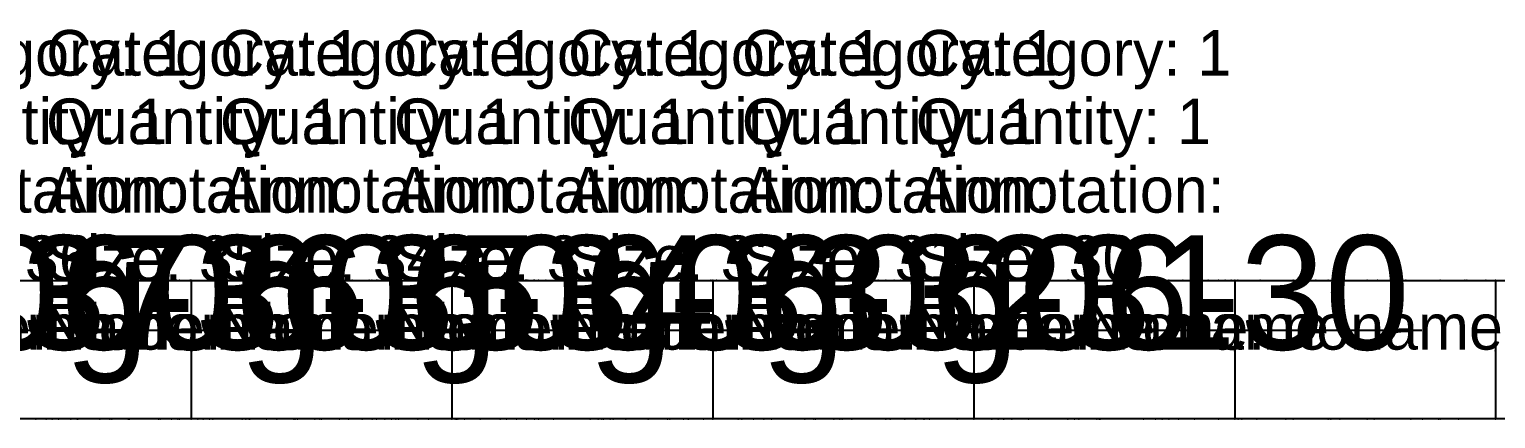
# Model space of a CAD drawing. Extents: x -2408 to 1029, y -526 to 2095.
# Drawn here: x -2055.7 to -1734.5, y 1458.5 to 1543.8 of the extents above; entities that cross this region are included whole.
import ezdxf

# ---------------------------------------------------------------- set-up
doc = ezdxf.new("R2010")
doc.units = 0
doc.layers.add('TEXT', color=7, linetype='Continuous')

# ---------------------------------------------------------------- blocks, each defined once
blk = doc.blocks.new('-30')
at = {"layer": '1'}
for points in [[(-1135.524549, 751.94191), (-1114.190076, 751.94191), (-1092.013198, 751.94191), (-1076.814892, 751.94191), (-1061.323545, 751.94191), (-1045.571787, 751.94191), (-1029.592137, 751.94191), (-1013.417152, 751.94191), (-997.079352, 751.94191), (-980.611366, 751.94191), (-964.045714, 751.94191), (-947.414953, 751.94191), (-930.753088, 751.94191), (-914.089775, 751.94191), (-897.459017, 751.94191), (-880.893334, 751.94191), (-864.425357, 751.94191), (-848.087603, 751.94191), (-831.912629, 751.94191), (-815.932955, 751.94191), (-800.181244, 751.94191)], [(-800.180704, 721.699142), (-815.932463, 721.699142), (-831.912113, 721.699142), (-848.087097, 721.699142), (-864.424898, 721.699142), (-880.892883, 721.699142), (-897.458535, 721.699142), (-914.089296, 721.699142), (-930.751162, 721.699142), (-947.414475, 721.699142), (-964.045232, 721.699142), (-980.610915, 721.699142), (-997.078893, 721.699142), (-1013.416646, 721.699142), (-1029.59162, 721.699142), (-1045.571295, 721.699142), (-1061.323005, 721.699142), (-1076.81434, 721.699142), (-1092.012669, 721.699142), (-1106.885371, 721.699142), (-1128.512851, 721.699142)]]:
    blk.add_lwpolyline(points, dxfattribs=at)
at = {"layer": '14'}
for points in [[(-1135.524549, 751.94191), (-1114.190076, 751.94191), (-1092.013198, 751.94191), (-1076.814892, 751.94191), (-1061.323545, 751.94191), (-1045.571787, 751.94191), (-1029.592137, 751.94191), (-1013.417152, 751.94191), (-997.079352, 751.94191), (-980.611366, 751.94191), (-964.045714, 751.94191), (-947.414953, 751.94191), (-930.753088, 751.94191), (-914.089775, 751.94191), (-897.459017, 751.94191), (-880.893334, 751.94191), (-864.425357, 751.94191), (-848.087603, 751.94191), (-831.912629, 751.94191), (-815.932955, 751.94191), (-800.181244, 751.94191)], [(-800.180704, 721.699142), (-815.932463, 721.699142), (-831.912113, 721.699142), (-848.087097, 721.699142), (-864.424898, 721.699142), (-880.892883, 721.699142), (-897.458535, 721.699142), (-914.089296, 721.699142), (-930.751162, 721.699142), (-947.414475, 721.699142), (-964.045232, 721.699142), (-980.610915, 721.699142), (-997.078893, 721.699142), (-1013.416646, 721.699142), (-1029.59162, 721.699142), (-1045.571295, 721.699142), (-1061.323005, 721.699142), (-1076.81434, 721.699142), (-1092.012669, 721.699142), (-1106.885371, 721.699142), (-1128.512851, 721.699142)]]:
    blk.add_lwpolyline(points, dxfattribs=at)
at = {"layer": '3'}
for p in [(-1114.190076, 751.94191), (-1114.190076, 751.94191), (-1092.013198, 751.94191), (-1092.013198, 751.94191), (-1076.814892, 751.94191), (-1076.814892, 751.94191), (-1061.323545, 751.94191), (-1061.323545, 751.94191), (-1045.571787, 751.94191), (-1045.571787, 751.94191), (-1029.592137, 751.94191), (-1029.592137, 751.94191), (-1013.417152, 751.94191), (-1013.417152, 751.94191), (-997.079352, 751.94191), (-997.079352, 751.94191), (-980.611366, 751.94191), (-980.611366, 751.94191), (-964.045714, 751.94191), (-964.045714, 751.94191), (-947.414953, 751.94191), (-947.414953, 751.94191), (-930.753088, 751.94191), (-930.753088, 751.94191), (-914.089775, 751.94191), (-914.089775, 751.94191), (-897.459017, 751.94191), (-897.459017, 751.94191), (-880.893334, 751.94191), (-880.893334, 751.94191), (-864.425357, 751.94191), (-864.425357, 751.94191), (-848.087603, 751.94191), (-848.087603, 751.94191), (-831.912629, 751.94191), (-831.912629, 751.94191), (-815.932955, 751.94191), (-815.932955, 751.94191), (-1106.885371, 721.699142), (-1106.885371, 721.699142), (-1092.012669, 721.699142), (-1092.012669, 721.699142), (-1076.81434, 721.699142), (-1076.81434, 721.699142), (-1061.323005, 721.699142), (-1061.323005, 721.699142), (-1045.571295, 721.699142), (-1045.571295, 721.699142), (-1029.59162, 721.699142), (-1029.59162, 721.699142), (-1013.416646, 721.699142), (-1013.416646, 721.699142), (-997.078893, 721.699142), (-997.078893, 721.699142), (-980.610915, 721.699142), (-980.610915, 721.699142), (-964.045232, 721.699142), (-964.045232, 721.699142), (-947.414475, 721.699142), (-947.414475, 721.699142), (-930.751162, 721.699142), (-930.751162, 721.699142), (-914.089296, 721.699142), (-914.089296, 721.699142), (-897.458535, 721.699142), (-897.458535, 721.699142), (-880.892883, 721.699142), (-880.892883, 721.699142), (-864.424898, 721.699142), (-864.424898, 721.699142), (-848.087097, 721.699142), (-848.087097, 721.699142), (-831.912113, 721.699142), (-831.912113, 721.699142), (-815.932463, 721.699142), (-815.932463, 721.699142)]:
    blk.add_point(p, dxfattribs=at)
at = {"layer": '7'}
blk.add_line((-1056.360397, 741.08757), (-819.929733, 741.08757), dxfattribs=at)
at = {"layer": '1'}
for s, p in [('Category: 1', (-930.752125, 796.820526)), ('Quantity: 1', (-930.752125, 781.820526)), ('Annotation: ', (-930.752125, 766.820526)), ('Size: 30', (-930.752125, 751.820526)), ('Piece Name: noname', (-930.752125, 736.820526))]:
    blk.add_text(s, height=10, dxfattribs=at).set_placement(p)
at = {"layer": 'TEXT', "color": 7}
blk.add_text('g06-30', height=25, dxfattribs=at).set_placement((-926.66, 736.82))
blk = doc.blocks.new('-31')
at = {"layer": '1'}
for points in [[(-1123.413024, 751.94191), (-1102.424193, 751.94191), (-1080.742092, 751.94191), (-1058.470714, 751.94191), (-1043.34713, 751.94191), (-1028.038639, 751.94191), (-1012.576089, 751.94191), (-996.990331, 751.94191), (-981.312101, 751.94191), (-965.572287, 751.94191), (-949.803038, 751.94191), (-934.032378, 751.94191), (-918.292531, 751.94191), (-902.614345, 751.94191), (-887.028557, 751.94191), (-871.566055, 751.94191), (-856.257575, 751.94191), (-841.133967, 751.94191), (-826.226078, 751.94191), (-804.336016, 751.94191), (-783.104593, 751.94191)], [(-776.191175, 721.699142), (-797.180003, 721.699142), (-818.862101, 721.699142), (-841.133478, 721.699142), (-856.25706, 721.699142), (-871.56555, 721.699142), (-887.028099, 721.699142), (-902.613857, 721.699142), (-918.292087, 721.699142), (-934.0319, 721.699142), (-949.801149, 721.699142), (-965.571809, 721.699142), (-981.311657, 721.699142), (-996.989843, 721.699142), (-1012.575631, 721.699142), (-1028.038135, 721.699142), (-1043.346616, 721.699142), (-1058.470225, 721.699142), (-1073.378115, 721.699142), (-1095.268179, 721.699142), (-1116.499605, 721.699142)]]:
    blk.add_lwpolyline(points, dxfattribs=at)
at = {"layer": '14'}
for points in [[(-1123.413024, 751.94191), (-1102.424193, 751.94191), (-1080.742092, 751.94191), (-1058.470714, 751.94191), (-1043.34713, 751.94191), (-1028.038639, 751.94191), (-1012.576089, 751.94191), (-996.990331, 751.94191), (-981.312101, 751.94191), (-965.572287, 751.94191), (-949.803038, 751.94191), (-934.032378, 751.94191), (-918.292531, 751.94191), (-902.614345, 751.94191), (-887.028557, 751.94191), (-871.566055, 751.94191), (-856.257575, 751.94191), (-841.133967, 751.94191), (-826.226078, 751.94191), (-804.336016, 751.94191), (-783.104593, 751.94191)], [(-776.191175, 721.699142), (-797.180003, 721.699142), (-818.862101, 721.699142), (-841.133478, 721.699142), (-856.25706, 721.699142), (-871.56555, 721.699142), (-887.028099, 721.699142), (-902.613857, 721.699142), (-918.292087, 721.699142), (-934.0319, 721.699142), (-949.801149, 721.699142), (-965.571809, 721.699142), (-981.311657, 721.699142), (-996.989843, 721.699142), (-1012.575631, 721.699142), (-1028.038135, 721.699142), (-1043.346616, 721.699142), (-1058.470225, 721.699142), (-1073.378115, 721.699142), (-1095.268179, 721.699142), (-1116.499605, 721.699142)]]:
    blk.add_lwpolyline(points, dxfattribs=at)
at = {"layer": '3'}
for p in [(-1102.424193, 751.94191), (-1102.424193, 751.94191), (-1080.742092, 751.94191), (-1080.742092, 751.94191), (-1058.470714, 751.94191), (-1058.470714, 751.94191), (-1043.34713, 751.94191), (-1043.34713, 751.94191), (-1028.038639, 751.94191), (-1028.038639, 751.94191), (-1012.576089, 751.94191), (-1012.576089, 751.94191), (-996.990331, 751.94191), (-996.990331, 751.94191), (-981.312101, 751.94191), (-981.312101, 751.94191), (-965.572287, 751.94191), (-965.572287, 751.94191), (-949.803038, 751.94191), (-949.803038, 751.94191), (-934.032378, 751.94191), (-934.032378, 751.94191), (-918.292531, 751.94191), (-918.292531, 751.94191), (-902.614345, 751.94191), (-902.614345, 751.94191), (-887.028557, 751.94191), (-887.028557, 751.94191), (-871.566055, 751.94191), (-871.566055, 751.94191), (-856.257575, 751.94191), (-856.257575, 751.94191), (-841.133967, 751.94191), (-841.133967, 751.94191), (-826.226078, 751.94191), (-826.226078, 751.94191), (-804.336016, 751.94191), (-804.336016, 751.94191), (-1095.268179, 721.699142), (-1095.268179, 721.699142), (-1073.378115, 721.699142), (-1073.378115, 721.699142), (-1058.470225, 721.699142), (-1058.470225, 721.699142), (-1043.346616, 721.699142), (-1043.346616, 721.699142), (-1028.038135, 721.699142), (-1028.038135, 721.699142), (-1012.575631, 721.699142), (-1012.575631, 721.699142), (-996.989843, 721.699142), (-996.989843, 721.699142), (-981.311657, 721.699142), (-981.311657, 721.699142), (-965.571809, 721.699142), (-965.571809, 721.699142), (-949.801149, 721.699142), (-949.801149, 721.699142), (-934.0319, 721.699142), (-934.0319, 721.699142), (-918.292087, 721.699142), (-918.292087, 721.699142), (-902.613857, 721.699142), (-902.613857, 721.699142), (-887.028099, 721.699142), (-887.028099, 721.699142), (-871.56555, 721.699142), (-871.56555, 721.699142), (-856.25706, 721.699142), (-856.25706, 721.699142), (-841.133478, 721.699142), (-841.133478, 721.699142), (-818.862101, 721.699142), (-818.862101, 721.699142), (-797.180003, 721.699142), (-797.180003, 721.699142)]:
    blk.add_point(p, dxfattribs=at)
at = {"layer": '7'}
blk.add_line((-1056.360397, 741.08757), (-819.929733, 741.08757), dxfattribs=at)
at = {"layer": '1'}
for s, p in [('Category: 1', (-949.802113, 796.820526)), ('Quantity: 1', (-949.802113, 781.820526)), ('Annotation: ', (-949.802113, 766.820526)), ('Size: 31', (-949.802113, 751.820526)), ('Piece Name: noname', (-949.802113, 736.820526))]:
    blk.add_text(s, height=10, dxfattribs=at).set_placement(p)
at = {"layer": 'TEXT', "color": 7}
blk.add_text('g06-31', height=25, dxfattribs=at).set_placement((-945.65, 736.82))
blk = doc.blocks.new('-32')
at = {"layer": '1'}
for points in [[(-1106.084764, 751.94191), (-1085.433746, 751.94191), (-1064.259507, 751.94191), (-1042.660152, 751.94191), (-1020.733787, 751.94191), (-998.578515, 751.94191), (-976.292444, 751.94191), (-953.975048, 751.94191), (-931.721682, 751.94191), (-909.631823, 751.94191), (-887.803574, 751.94191), (-866.335077, 751.94191), (-845.32436, 751.94191), (-824.869566, 751.94191), (-805.068798, 751.94191), (-786.02016, 751.94191), (-767.821756, 751.94191), (-750.57169, 751.94191)], [(-756.209693, 721.699142), (-773.786774, 721.699142), (-792.279497, 721.699142), (-811.589755, 721.699142), (-831.619445, 721.699142), (-852.270461, 721.699142), (-873.444698, 721.699142), (-895.044051, 721.699142), (-916.970415, 721.699142), (-939.125686, 721.699142), (-961.411757, 721.699142), (-983.729153, 721.699142), (-1005.982519, 721.699142), (-1028.072379, 721.699142), (-1049.900629, 721.699142), (-1071.369129, 721.699142), (-1092.379847, 721.699142)]]:
    blk.add_lwpolyline(points, dxfattribs=at)
at = {"layer": '14'}
for points in [[(-1106.084764, 751.94191), (-1085.433746, 751.94191), (-1064.259507, 751.94191), (-1042.660152, 751.94191), (-1020.733787, 751.94191), (-998.578515, 751.94191), (-976.292444, 751.94191), (-953.975048, 751.94191), (-931.721682, 751.94191), (-909.631823, 751.94191), (-887.803574, 751.94191), (-866.335077, 751.94191), (-845.32436, 751.94191), (-824.869566, 751.94191), (-805.068798, 751.94191), (-786.02016, 751.94191), (-767.821756, 751.94191), (-750.57169, 751.94191)], [(-756.209693, 721.699142), (-773.786774, 721.699142), (-792.279497, 721.699142), (-811.589755, 721.699142), (-831.619445, 721.699142), (-852.270461, 721.699142), (-873.444698, 721.699142), (-895.044051, 721.699142), (-916.970415, 721.699142), (-939.125686, 721.699142), (-961.411757, 721.699142), (-983.729153, 721.699142), (-1005.982519, 721.699142), (-1028.072379, 721.699142), (-1049.900629, 721.699142), (-1071.369129, 721.699142), (-1092.379847, 721.699142)]]:
    blk.add_lwpolyline(points, dxfattribs=at)
at = {"layer": '3'}
for p in [(-1085.433746, 751.94191), (-1085.433746, 751.94191), (-1064.259507, 751.94191), (-1064.259507, 751.94191), (-1042.660152, 751.94191), (-1042.660152, 751.94191), (-1020.733787, 751.94191), (-1020.733787, 751.94191), (-998.578515, 751.94191), (-998.578515, 751.94191), (-976.292444, 751.94191), (-976.292444, 751.94191), (-953.975048, 751.94191), (-953.975048, 751.94191), (-931.721682, 751.94191), (-931.721682, 751.94191), (-909.631823, 751.94191), (-909.631823, 751.94191), (-887.803574, 751.94191), (-887.803574, 751.94191), (-866.335077, 751.94191), (-866.335077, 751.94191), (-845.32436, 751.94191), (-845.32436, 751.94191), (-824.869566, 751.94191), (-824.869566, 751.94191), (-805.068798, 751.94191), (-805.068798, 751.94191), (-786.02016, 751.94191), (-786.02016, 751.94191), (-767.821756, 751.94191), (-767.821756, 751.94191), (-1071.369129, 721.699142), (-1071.369129, 721.699142), (-1049.900629, 721.699142), (-1049.900629, 721.699142), (-1028.072379, 721.699142), (-1028.072379, 721.699142), (-1005.982519, 721.699142), (-1005.982519, 721.699142), (-983.729153, 721.699142), (-983.729153, 721.699142), (-961.411757, 721.699142), (-961.411757, 721.699142), (-939.125686, 721.699142), (-939.125686, 721.699142), (-916.970415, 721.699142), (-916.970415, 721.699142), (-895.044051, 721.699142), (-895.044051, 721.699142), (-873.444698, 721.699142), (-873.444698, 721.699142), (-852.270461, 721.699142), (-852.270461, 721.699142), (-831.619445, 721.699142), (-831.619445, 721.699142), (-811.589755, 721.699142), (-811.589755, 721.699142), (-792.279497, 721.699142), (-792.279497, 721.699142), (-773.786774, 721.699142), (-773.786774, 721.699142)]:
    blk.add_point(p, dxfattribs=at)
at = {"layer": '7'}
blk.add_line((-1056.360397, 741.08757), (-819.929733, 741.08757), dxfattribs=at)
at = {"layer": '1'}
for s, p in [('Category: 1', (-968.852119, 796.820526)), ('Quantity: 1', (-968.852119, 781.820526)), ('Annotation: ', (-968.852119, 766.820526)), ('Size: 32', (-968.852119, 751.820526)), ('Piece Name: noname', (-968.852119, 736.820526))]:
    blk.add_text(s, height=10, dxfattribs=at).set_placement(p)
at = {"layer": 'TEXT', "color": 7}
blk.add_text('g06-32', height=25, dxfattribs=at).set_placement((-964.38, 736.82))
blk = doc.blocks.new('-33')
at = {"layer": '1'}
for points in [[(-1084.268661, 751.94191), (-1064.088228, 751.94191), (-1043.569664, 751.94191), (-1022.80519, 751.94191), (-1001.887022, 751.94191), (-980.908639, 751.94191), (-959.959737, 751.94191), (-939.133791, 751.94191), (-918.52302, 751.94191), (-898.21964, 751.94191), (-878.31587, 751.94191), (-858.903928, 751.94191), (-840.07603, 751.94191), (-821.924396, 751.94191), (-804.541242, 751.94191), (-788.018815, 751.94191), (-772.449246, 751.94191), (-753.331579, 751.94191), (-736.29047, 751.94191)], [(-744.537272, 721.699142), (-762.643952, 721.699142), (-782.717953, 721.699142), (-798.933016, 721.699142), (-816.03952, 721.699142), (-833.945249, 721.699142), (-852.557982, 721.699142), (-871.785501, 721.699142), (-891.535587, 721.699142), (-911.716022, 721.699142), (-932.234587, 721.699142), (-952.999062, 721.699142), (-973.917231, 721.699142), (-994.895614, 721.699142), (-1015.844515, 721.699142), (-1036.67046, 721.699142), (-1057.28123, 721.699142), (-1077.584608, 721.699142)]]:
    blk.add_lwpolyline(points, dxfattribs=at)
at = {"layer": '14'}
for points in [[(-1084.268661, 751.94191), (-1064.088228, 751.94191), (-1043.569664, 751.94191), (-1022.80519, 751.94191), (-1001.887022, 751.94191), (-980.908639, 751.94191), (-959.959737, 751.94191), (-939.133791, 751.94191), (-918.52302, 751.94191), (-898.21964, 751.94191), (-878.31587, 751.94191), (-858.903928, 751.94191), (-840.07603, 751.94191), (-821.924396, 751.94191), (-804.541242, 751.94191), (-788.018815, 751.94191), (-772.449246, 751.94191), (-753.331579, 751.94191), (-736.29047, 751.94191)], [(-744.537272, 721.699142), (-762.643952, 721.699142), (-782.717953, 721.699142), (-798.933016, 721.699142), (-816.03952, 721.699142), (-833.945249, 721.699142), (-852.557982, 721.699142), (-871.785501, 721.699142), (-891.535587, 721.699142), (-911.716022, 721.699142), (-932.234587, 721.699142), (-952.999062, 721.699142), (-973.917231, 721.699142), (-994.895614, 721.699142), (-1015.844515, 721.699142), (-1036.67046, 721.699142), (-1057.28123, 721.699142), (-1077.584608, 721.699142)]]:
    blk.add_lwpolyline(points, dxfattribs=at)
at = {"layer": '3'}
for p in [(-1064.088228, 751.94191), (-1064.088228, 751.94191), (-1043.569664, 751.94191), (-1043.569664, 751.94191), (-1022.80519, 751.94191), (-1022.80519, 751.94191), (-1001.887022, 751.94191), (-1001.887022, 751.94191), (-980.908639, 751.94191), (-980.908639, 751.94191), (-959.959737, 751.94191), (-959.959737, 751.94191), (-939.133791, 751.94191), (-939.133791, 751.94191), (-918.52302, 751.94191), (-918.52302, 751.94191), (-898.21964, 751.94191), (-898.21964, 751.94191), (-878.31587, 751.94191), (-878.31587, 751.94191), (-858.903928, 751.94191), (-858.903928, 751.94191), (-840.07603, 751.94191), (-840.07603, 751.94191), (-821.924396, 751.94191), (-821.924396, 751.94191), (-804.541242, 751.94191), (-804.541242, 751.94191), (-788.018815, 751.94191), (-788.018815, 751.94191), (-772.449246, 751.94191), (-772.449246, 751.94191), (-753.331579, 751.94191), (-753.331579, 751.94191), (-1057.28123, 721.699142), (-1057.28123, 721.699142), (-1036.67046, 721.699142), (-1036.67046, 721.699142), (-1015.844515, 721.699142), (-1015.844515, 721.699142), (-994.895614, 721.699142), (-994.895614, 721.699142), (-973.917231, 721.699142), (-973.917231, 721.699142), (-952.999062, 721.699142), (-952.999062, 721.699142), (-932.234587, 721.699142), (-932.234587, 721.699142), (-911.716022, 721.699142), (-911.716022, 721.699142), (-891.535587, 721.699142), (-891.535587, 721.699142), (-871.785501, 721.699142), (-871.785501, 721.699142), (-852.557982, 721.699142), (-852.557982, 721.699142), (-833.945249, 721.699142), (-833.945249, 721.699142), (-816.03952, 721.699142), (-816.03952, 721.699142), (-798.933016, 721.699142), (-798.933016, 721.699142), (-782.717953, 721.699142), (-782.717953, 721.699142), (-762.643952, 721.699142), (-762.643952, 721.699142)]:
    blk.add_point(p, dxfattribs=at)
at = {"layer": '7'}
blk.add_line((-1056.360397, 741.08757), (-819.929733, 741.08757), dxfattribs=at)
at = {"layer": '1'}
for s, p in [('Category: 1', (-987.902107, 796.820526)), ('Quantity: 1', (-987.902107, 781.820526)), ('Annotation: ', (-987.902107, 766.820526)), ('Size: 33', (-987.902107, 751.820526)), ('Piece Name: noname', (-987.902107, 736.820526))]:
    blk.add_text(s, height=10, dxfattribs=at).set_placement(p)
at = {"layer": 'TEXT', "color": 7}
blk.add_text('g06-33', height=25, dxfattribs=at).set_placement((-983.58, 736.82))
blk = doc.blocks.new('-34')
at = {"layer": '1'}
blk.add_lwpolyline([(-1052.608018, 751.94191), (-1033.111383, 751.94191), (-1013.499643, 751.94191), (-993.860274, 751.94191), (-974.277315, 751.94191), (-954.838242, 751.94191), (-935.629386, 751.94191), (-916.737079, 751.94191), (-898.247652, 751.94191), (-880.247437, 751.94191), (-862.822765, 751.94191), (-846.059967, 751.94191), (-830.045376, 751.94191), (-814.865322, 751.94191), (-796.072617, 751.94191), (-779.1217, 751.94191), (-764.217111, 751.94191), (-748.775871, 751.94191), (-733.828016, 751.94191), (-727.552185, 751.94191), (-727.552185, 736.519947), (-727.552185, 721.699142), (-746.144507, 721.699142), (-764.216699, 721.699142), (-783.175127, 721.699142), (-800.60569, 721.699142), (-819.826827, 721.699142), (-835.294658, 721.699142), (-851.568252, 721.699142), (-868.561278, 721.699142), (-886.187404, 721.699142), (-904.360296, 721.699142), (-922.993622, 721.699142), (-942.00105, 721.699142), (-961.296248, 721.699142), (-980.792884, 721.699142), (-1000.404624, 721.699142), (-1020.043993, 721.699142), (-1039.626952, 721.699142), (-1059.066025, 721.699142)], dxfattribs=at)
at = {"layer": '14'}
blk.add_lwpolyline([(-1052.608018, 751.94191), (-1033.111383, 751.94191), (-1013.499643, 751.94191), (-993.860274, 751.94191), (-974.277315, 751.94191), (-954.838242, 751.94191), (-935.629386, 751.94191), (-916.737079, 751.94191), (-898.247652, 751.94191), (-880.247437, 751.94191), (-862.822765, 751.94191), (-846.059967, 751.94191), (-830.045376, 751.94191), (-814.865322, 751.94191), (-796.072617, 751.94191), (-779.1217, 751.94191), (-764.217111, 751.94191), (-748.775871, 751.94191), (-733.828016, 751.94191), (-727.552185, 751.94191), (-727.552185, 736.519947), (-727.552185, 721.699142), (-746.144507, 721.699142), (-764.216699, 721.699142), (-783.175127, 721.699142), (-800.60569, 721.699142), (-819.826827, 721.699142), (-835.294658, 721.699142), (-851.568252, 721.699142), (-868.561278, 721.699142), (-886.187404, 721.699142), (-904.360296, 721.699142), (-922.993622, 721.699142), (-942.00105, 721.699142), (-961.296248, 721.699142), (-980.792884, 721.699142), (-1000.404624, 721.699142), (-1020.043993, 721.699142), (-1039.626952, 721.699142), (-1059.066025, 721.699142)], dxfattribs=at)
at = {"layer": '2'}
for p in [(-727.552185, 751.94191), (-727.552185, 751.94191), (-727.552185, 721.699142), (-727.552185, 721.699142)]:
    blk.add_point(p, dxfattribs=at)
at = {"layer": '3'}
for p in [(-1033.111383, 751.94191), (-1033.111383, 751.94191), (-1013.499643, 751.94191), (-1013.499643, 751.94191), (-993.860274, 751.94191), (-993.860274, 751.94191), (-974.277315, 751.94191), (-974.277315, 751.94191), (-954.838242, 751.94191), (-954.838242, 751.94191), (-935.629386, 751.94191), (-935.629386, 751.94191), (-916.737079, 751.94191), (-916.737079, 751.94191), (-898.247652, 751.94191), (-898.247652, 751.94191), (-880.247437, 751.94191), (-880.247437, 751.94191), (-862.822765, 751.94191), (-862.822765, 751.94191), (-846.059967, 751.94191), (-846.059967, 751.94191), (-830.045376, 751.94191), (-830.045376, 751.94191), (-814.865322, 751.94191), (-814.865322, 751.94191), (-796.072617, 751.94191), (-796.072617, 751.94191), (-779.1217, 751.94191), (-779.1217, 751.94191), (-764.217111, 751.94191), (-764.217111, 751.94191), (-748.775871, 751.94191), (-748.775871, 751.94191), (-733.828016, 751.94191), (-733.828016, 751.94191), (-727.552185, 736.519947), (-727.552185, 736.519947), (-1039.626952, 721.699142), (-1039.626952, 721.699142), (-1020.043993, 721.699142), (-1020.043993, 721.699142), (-1000.404624, 721.699142), (-1000.404624, 721.699142), (-980.792884, 721.699142), (-980.792884, 721.699142), (-961.296248, 721.699142), (-961.296248, 721.699142), (-942.00105, 721.699142), (-942.00105, 721.699142), (-922.993622, 721.699142), (-922.993622, 721.699142), (-904.360296, 721.699142), (-904.360296, 721.699142), (-886.187404, 721.699142), (-886.187404, 721.699142), (-868.561278, 721.699142), (-868.561278, 721.699142), (-851.568252, 721.699142), (-851.568252, 721.699142), (-835.294658, 721.699142), (-835.294658, 721.699142), (-819.826827, 721.699142), (-819.826827, 721.699142), (-800.60569, 721.699142), (-800.60569, 721.699142), (-783.175127, 721.699142), (-783.175127, 721.699142), (-764.216699, 721.699142), (-764.216699, 721.699142), (-746.144507, 721.699142), (-746.144507, 721.699142)]:
    blk.add_point(p, dxfattribs=at)
at = {"layer": '7'}
blk.add_line((-1056.360397, 741.08757), (-819.929733, 741.08757), dxfattribs=at)
at = {"layer": '1'}
for s, p in [('Category: 1', (-1006.952133, 796.820526)), ('Quantity: 1', (-1006.952133, 781.820526)), ('Annotation: ', (-1006.952133, 766.820526)), ('Size: 34', (-1006.952133, 751.820526)), ('Piece Name: noname', (-1006.952133, 736.820526))]:
    blk.add_text(s, height=10, dxfattribs=at).set_placement(p)
at = {"layer": 'TEXT', "color": 7}
blk.add_text('g06-34', height=25, dxfattribs=at).set_placement((-1002.78, 736.82))
blk = doc.blocks.new('-35')
at = {"layer": '1'}
blk.add_lwpolyline([(-1044.294227, 751.94191), (-1026.002846, 751.94191), (-1007.710398, 751.94191), (-989.498396, 751.94191), (-971.447284, 751.94191), (-953.637507, 751.94191), (-936.149512, 751.94191), (-919.063742, 751.94191), (-902.460643, 751.94191), (-886.42066, 751.94191), (-871.024239, 751.94191), (-851.635814, 751.94191), (-833.725198, 751.94191), (-817.483074, 751.94191), (-799.817214, 751.94191), (-785.428791, 751.94191), (-771.500099, 751.94191), (-765.652161, 751.94191), (-765.652161, 736.519947), (-765.652161, 721.699142), (-782.976821, 721.699142), (-799.816815, 721.699142), (-817.482623, 721.699142), (-833.724731, 721.699142), (-851.635342, 721.699142), (-871.023768, 721.699142), (-886.420195, 721.699142), (-902.460186, 721.699142), (-919.063312, 721.699142), (-936.149093, 721.699142), (-953.6371, 721.699142), (-971.446887, 721.699142), (-989.498007, 721.699142), (-1007.710015, 721.699142), (-1026.001396, 721.699142), (-1044.293844, 721.699142)], dxfattribs=at)
at = {"layer": '14'}
blk.add_lwpolyline([(-1044.294227, 751.94191), (-1026.002846, 751.94191), (-1007.710398, 751.94191), (-989.498396, 751.94191), (-971.447284, 751.94191), (-953.637507, 751.94191), (-936.149512, 751.94191), (-919.063742, 751.94191), (-902.460643, 751.94191), (-886.42066, 751.94191), (-871.024239, 751.94191), (-851.635814, 751.94191), (-833.725198, 751.94191), (-817.483074, 751.94191), (-799.817214, 751.94191), (-785.428791, 751.94191), (-771.500099, 751.94191), (-765.652161, 751.94191), (-765.652161, 736.519947), (-765.652161, 721.699142), (-782.976821, 721.699142), (-799.816815, 721.699142), (-817.482623, 721.699142), (-833.724731, 721.699142), (-851.635342, 721.699142), (-871.023768, 721.699142), (-886.420195, 721.699142), (-902.460186, 721.699142), (-919.063312, 721.699142), (-936.149093, 721.699142), (-953.6371, 721.699142), (-971.446887, 721.699142), (-989.498007, 721.699142), (-1007.710015, 721.699142), (-1026.001396, 721.699142), (-1044.293844, 721.699142)], dxfattribs=at)
at = {"layer": '2'}
for p in [(-765.652161, 751.94191), (-765.652161, 751.94191), (-765.652161, 721.699142), (-765.652161, 721.699142)]:
    blk.add_point(p, dxfattribs=at)
at = {"layer": '3'}
for p in [(-1026.002846, 751.94191), (-1026.002846, 751.94191), (-1007.710398, 751.94191), (-1007.710398, 751.94191), (-989.498396, 751.94191), (-989.498396, 751.94191), (-971.447284, 751.94191), (-971.447284, 751.94191), (-953.637507, 751.94191), (-953.637507, 751.94191), (-936.149512, 751.94191), (-936.149512, 751.94191), (-919.063742, 751.94191), (-919.063742, 751.94191), (-902.460643, 751.94191), (-902.460643, 751.94191), (-886.42066, 751.94191), (-886.42066, 751.94191), (-871.024239, 751.94191), (-871.024239, 751.94191), (-851.635814, 751.94191), (-851.635814, 751.94191), (-833.725198, 751.94191), (-833.725198, 751.94191), (-817.483074, 751.94191), (-817.483074, 751.94191), (-799.817214, 751.94191), (-799.817214, 751.94191), (-785.428791, 751.94191), (-785.428791, 751.94191), (-771.500099, 751.94191), (-771.500099, 751.94191), (-765.652161, 736.519947), (-765.652161, 736.519947), (-1026.001396, 721.699142), (-1026.001396, 721.699142), (-1007.710015, 721.699142), (-1007.710015, 721.699142), (-989.498007, 721.699142), (-989.498007, 721.699142), (-971.446887, 721.699142), (-971.446887, 721.699142), (-953.6371, 721.699142), (-953.6371, 721.699142), (-936.149093, 721.699142), (-936.149093, 721.699142), (-919.063312, 721.699142), (-919.063312, 721.699142), (-902.460186, 721.699142), (-902.460186, 721.699142), (-886.420195, 721.699142), (-886.420195, 721.699142), (-871.023768, 721.699142), (-871.023768, 721.699142), (-851.635342, 721.699142), (-851.635342, 721.699142), (-833.724731, 721.699142), (-833.724731, 721.699142), (-817.482623, 721.699142), (-817.482623, 721.699142), (-799.816815, 721.699142), (-799.816815, 721.699142), (-782.976821, 721.699142), (-782.976821, 721.699142)]:
    blk.add_point(p, dxfattribs=at)
at = {"layer": '7'}
blk.add_line((-1056.360397, 741.08757), (-819.929733, 741.08757), dxfattribs=at)
at = {"layer": '1'}
for s, p in [('Category: 1', (-1026.002121, 796.820526)), ('Quantity: 1', (-1026.002121, 781.820526)), ('Annotation: ', (-1026.002121, 766.820526)), ('Size: 35', (-1026.002121, 751.820526)), ('Piece Name: noname', (-1026.002121, 736.820526))]:
    blk.add_text(s, height=10, dxfattribs=at).set_placement(p)
at = {"layer": 'TEXT', "color": 7}
blk.add_text('g06-35', height=25, dxfattribs=at).set_placement((-1022, 736.82))
blk = doc.blocks.new('-36')
at = {"layer": '1'}
blk.add_lwpolyline([(-1016.832967, 751.94191), (-1000.04468, 751.94191), (-983.455217, 751.94191), (-967.139136, 751.94191), (-951.170998, 751.94191), (-935.62536, 751.94191), (-920.576781, 751.94191), (-901.414071, 751.94191), (-883.444305, 751.94191), (-866.844215, 751.94191), (-851.790535, 751.94191), (-835.417329, 751.94191), (-819.809447, 751.94191), (-805.903919, 751.94191), (-803.752136, 751.94191), (-803.752136, 736.519947), (-803.752136, 721.699142), (-822.081368, 721.699142), (-838.45962, 721.699142), (-855.398901, 721.699142), (-870.855744, 721.699142), (-887.814807, 721.699142), (-906.099384, 721.699142), (-925.532728, 721.699142), (-940.755288, 721.699142), (-956.450056, 721.699142), (-972.542471, 721.699142), (-988.957974, 721.699142), (-1005.622024, 721.699142), (-1022.460024, 721.699142)], dxfattribs=at)
at = {"layer": '14'}
blk.add_lwpolyline([(-1016.832967, 751.94191), (-1000.04468, 751.94191), (-983.455217, 751.94191), (-967.139136, 751.94191), (-951.170998, 751.94191), (-935.62536, 751.94191), (-920.576781, 751.94191), (-901.414071, 751.94191), (-883.444305, 751.94191), (-866.844215, 751.94191), (-851.790535, 751.94191), (-835.417329, 751.94191), (-819.809447, 751.94191), (-805.903919, 751.94191), (-803.752136, 751.94191), (-803.752136, 736.519947), (-803.752136, 721.699142), (-822.081368, 721.699142), (-838.45962, 721.699142), (-855.398901, 721.699142), (-870.855744, 721.699142), (-887.814807, 721.699142), (-906.099384, 721.699142), (-925.532728, 721.699142), (-940.755288, 721.699142), (-956.450056, 721.699142), (-972.542471, 721.699142), (-988.957974, 721.699142), (-1005.622024, 721.699142), (-1022.460024, 721.699142)], dxfattribs=at)
at = {"layer": '2'}
for p in [(-803.752136, 751.94191), (-803.752136, 751.94191), (-803.752136, 721.699142), (-803.752136, 721.699142)]:
    blk.add_point(p, dxfattribs=at)
at = {"layer": '3'}
for p in [(-1000.04468, 751.94191), (-1000.04468, 751.94191), (-983.455217, 751.94191), (-983.455217, 751.94191), (-967.139136, 751.94191), (-967.139136, 751.94191), (-951.170998, 751.94191), (-951.170998, 751.94191), (-935.62536, 751.94191), (-935.62536, 751.94191), (-920.576781, 751.94191), (-920.576781, 751.94191), (-901.414071, 751.94191), (-901.414071, 751.94191), (-883.444305, 751.94191), (-883.444305, 751.94191), (-866.844215, 751.94191), (-866.844215, 751.94191), (-851.790535, 751.94191), (-851.790535, 751.94191), (-835.417329, 751.94191), (-835.417329, 751.94191), (-819.809447, 751.94191), (-819.809447, 751.94191), (-805.903919, 751.94191), (-805.903919, 751.94191), (-803.752136, 736.519947), (-803.752136, 736.519947), (-1005.622024, 721.699142), (-1005.622024, 721.699142), (-988.957974, 721.699142), (-988.957974, 721.699142), (-972.542471, 721.699142), (-972.542471, 721.699142), (-956.450056, 721.699142), (-956.450056, 721.699142), (-940.755288, 721.699142), (-940.755288, 721.699142), (-925.532728, 721.699142), (-925.532728, 721.699142), (-906.099384, 721.699142), (-906.099384, 721.699142), (-887.814807, 721.699142), (-887.814807, 721.699142), (-870.855744, 721.699142), (-870.855744, 721.699142), (-855.398901, 721.699142), (-855.398901, 721.699142), (-838.45962, 721.699142), (-838.45962, 721.699142), (-822.081368, 721.699142), (-822.081368, 721.699142)]:
    blk.add_point(p, dxfattribs=at)
at = {"layer": '7'}
blk.add_line((-1056.360397, 741.08757), (-819.929733, 741.08757), dxfattribs=at)
at = {"layer": '1'}
for s, p in [('Category: 1', (-1045.052109, 796.820526)), ('Quantity: 1', (-1045.052109, 781.820526)), ('Annotation: ', (-1045.052109, 766.820526)), ('Size: 36', (-1045.052109, 751.820526)), ('Piece Name: noname', (-1045.052109, 736.820526))]:
    blk.add_text(s, height=10, dxfattribs=at).set_placement(p)
at = {"layer": 'TEXT', "color": 7}
blk.add_text('g06-36', height=25, dxfattribs=at).set_placement((-1041.22, 736.82))
blk = doc.blocks.new('-37')
at = {"layer": '1'}
blk.add_lwpolyline([(-1002.327453, 751.94191), (-987.398645, 751.94191), (-968.039617, 751.94191), (-949.45376, 751.94191), (-931.80392, 751.94191), (-915.252813, 751.94191), (-899.96328, 751.94191), (-882.873373, 751.94191), (-868.326902, 751.94191), (-852.840152, 751.94191), (-841.852188, 751.94191), (-841.852188, 736.519947), (-841.852188, 721.699142), (-860.951843, 721.699142), (-876.731436, 721.699142), (-892.842103, 721.699142), (-911.305456, 721.699142), (-927.556428, 721.699142), (-944.946865, 721.699142), (-963.313984, 721.699142), (-982.495003, 721.699142), (-1002.327142, 721.699142)], dxfattribs=at)
at = {"layer": '14'}
blk.add_lwpolyline([(-1002.327453, 751.94191), (-987.398645, 751.94191), (-968.039617, 751.94191), (-949.45376, 751.94191), (-931.80392, 751.94191), (-915.252813, 751.94191), (-899.96328, 751.94191), (-882.873373, 751.94191), (-868.326902, 751.94191), (-852.840152, 751.94191), (-841.852188, 751.94191), (-841.852188, 736.519947), (-841.852188, 721.699142), (-860.951843, 721.699142), (-876.731436, 721.699142), (-892.842103, 721.699142), (-911.305456, 721.699142), (-927.556428, 721.699142), (-944.946865, 721.699142), (-963.313984, 721.699142), (-982.495003, 721.699142), (-1002.327142, 721.699142)], dxfattribs=at)
at = {"layer": '2'}
for p in [(-841.852188, 751.94191), (-841.852188, 751.94191), (-841.852188, 721.699142), (-841.852188, 721.699142)]:
    blk.add_point(p, dxfattribs=at)
at = {"layer": '3'}
for p in [(-987.398645, 751.94191), (-987.398645, 751.94191), (-968.039617, 751.94191), (-968.039617, 751.94191), (-949.45376, 751.94191), (-949.45376, 751.94191), (-931.80392, 751.94191), (-931.80392, 751.94191), (-915.252813, 751.94191), (-915.252813, 751.94191), (-899.96328, 751.94191), (-899.96328, 751.94191), (-882.873373, 751.94191), (-882.873373, 751.94191), (-868.326902, 751.94191), (-868.326902, 751.94191), (-852.840152, 751.94191), (-852.840152, 751.94191), (-841.852188, 736.519947), (-841.852188, 736.519947), (-982.495003, 721.699142), (-982.495003, 721.699142), (-963.313984, 721.699142), (-963.313984, 721.699142), (-944.946865, 721.699142), (-944.946865, 721.699142), (-927.556428, 721.699142), (-927.556428, 721.699142), (-911.305456, 721.699142), (-911.305456, 721.699142), (-892.842103, 721.699142), (-892.842103, 721.699142), (-876.731436, 721.699142), (-876.731436, 721.699142), (-860.951843, 721.699142), (-860.951843, 721.699142)]:
    blk.add_point(p, dxfattribs=at)
at = {"layer": '7'}
blk.add_line((-1241.902084, 741.08757), (-886.302185, 741.08757), dxfattribs=at)
at = {"layer": '1'}
blk.add_text('Piece Name: noname', height=10, dxfattribs=at).set_placement((-1064.102135, 736.820526))
at = {"layer": 'TEXT', "color": 7}
blk.add_text('g06-37', height=25, dxfattribs=at).set_placement((-1060.2, 736.82))
blk = doc.blocks.new('-38')
at = {"layer": '1'}
blk.add_lwpolyline([(-982.504531, 751.94191), (-966.139637, 751.94191), (-950.742119, 751.94191), (-933.082297, 751.94191), (-917.457251, 751.94191), (-901.802335, 751.94191), (-887.006211, 751.94191), (-879.952164, 751.94191), (-879.952164, 736.519947), (-879.952164, 721.699142), (-897.414702, 721.699142), (-914.601671, 721.699142), (-933.081975, 721.699142), (-950.741777, 721.699142), (-966.139302, 721.699142), (-982.504224, 721.699142)], dxfattribs=at)
at = {"layer": '14'}
blk.add_lwpolyline([(-982.504531, 751.94191), (-966.139637, 751.94191), (-950.742119, 751.94191), (-933.082297, 751.94191), (-917.457251, 751.94191), (-901.802335, 751.94191), (-887.006211, 751.94191), (-879.952164, 751.94191), (-879.952164, 736.519947), (-879.952164, 721.699142), (-897.414702, 721.699142), (-914.601671, 721.699142), (-933.081975, 721.699142), (-950.741777, 721.699142), (-966.139302, 721.699142), (-982.504224, 721.699142)], dxfattribs=at)
at = {"layer": '2'}
for p in [(-879.952164, 751.94191), (-879.952164, 751.94191), (-879.952164, 721.699142), (-879.952164, 721.699142)]:
    blk.add_point(p, dxfattribs=at)
at = {"layer": '3'}
for p in [(-966.139637, 751.94191), (-966.139637, 751.94191), (-950.742119, 751.94191), (-950.742119, 751.94191), (-933.082297, 751.94191), (-933.082297, 751.94191), (-917.457251, 751.94191), (-917.457251, 751.94191), (-901.802335, 751.94191), (-901.802335, 751.94191), (-887.006211, 751.94191), (-887.006211, 751.94191), (-879.952164, 736.519947), (-879.952164, 736.519947), (-966.139302, 721.699142), (-966.139302, 721.699142), (-950.741777, 721.699142), (-950.741777, 721.699142), (-933.081975, 721.699142), (-933.081975, 721.699142), (-914.601671, 721.699142), (-914.601671, 721.699142), (-897.414702, 721.699142), (-897.414702, 721.699142)]:
    blk.add_point(p, dxfattribs=at)
at = {"layer": '7'}
blk.add_line((-1245.712051, 741.08757), (-920.592117, 741.08757), dxfattribs=at)
at = {"layer": '1'}
blk.add_text('Piece Name: noname', height=10, dxfattribs=at).set_placement((-1083.152122, 736.820526))
blk = doc.blocks.new('-39')
at = {"layer": '1'}
blk.add_lwpolyline([(-969.263132, 751.94191), (-952.041154, 751.94191), (-935.816329, 751.94191), (-921.23627, 751.94191), (-918.052139, 751.94191), (-918.052139, 736.519947), (-918.052139, 721.699142), (-935.816055, 721.699142), (-952.04084, 721.699142), (-969.262782, 721.699142)], dxfattribs=at)
at = {"layer": '14'}
blk.add_lwpolyline([(-969.263132, 751.94191), (-952.041154, 751.94191), (-935.816329, 751.94191), (-921.23627, 751.94191), (-918.052139, 751.94191), (-918.052139, 736.519947), (-918.052139, 721.699142), (-935.816055, 721.699142), (-952.04084, 721.699142), (-969.262782, 721.699142)], dxfattribs=at)
at = {"layer": '2'}
for p in [(-918.052139, 751.94191), (-918.052139, 751.94191), (-918.052139, 721.699142), (-918.052139, 721.699142)]:
    blk.add_point(p, dxfattribs=at)
at = {"layer": '3'}
for p in [(-952.041154, 751.94191), (-952.041154, 751.94191), (-935.816329, 751.94191), (-935.816329, 751.94191), (-921.23627, 751.94191), (-921.23627, 751.94191), (-918.052139, 736.519947), (-918.052139, 736.519947), (-952.04084, 721.699142), (-952.04084, 721.699142), (-935.816055, 721.699142), (-935.816055, 721.699142)]:
    blk.add_point(p, dxfattribs=at)

msp = doc.modelspace()

# ---------------------------------------------------------------- block references
at = {"layer": '1'}
for name, p in [('-39', (-1102.202113, 736.820577)), ('-38', (-1083.152119, 736.820577)), ('-37', (-1064.102135, 736.820577)), ('-36', (-1045.052109, 736.820577)), ('-35', (-1026.002121, 736.820577)), ('-34', (-1006.952133, 736.820577)), ('-33', (-987.90211, 736.820577)), ('-32', (-968.852116, 736.820575)), ('-31', (-949.80219, 736.820577)), ('-30', (-930.752125, 736.820577))]:
    msp.add_blockref(name, p, dxfattribs=at)

doc.saveas('drawing.dxf')
